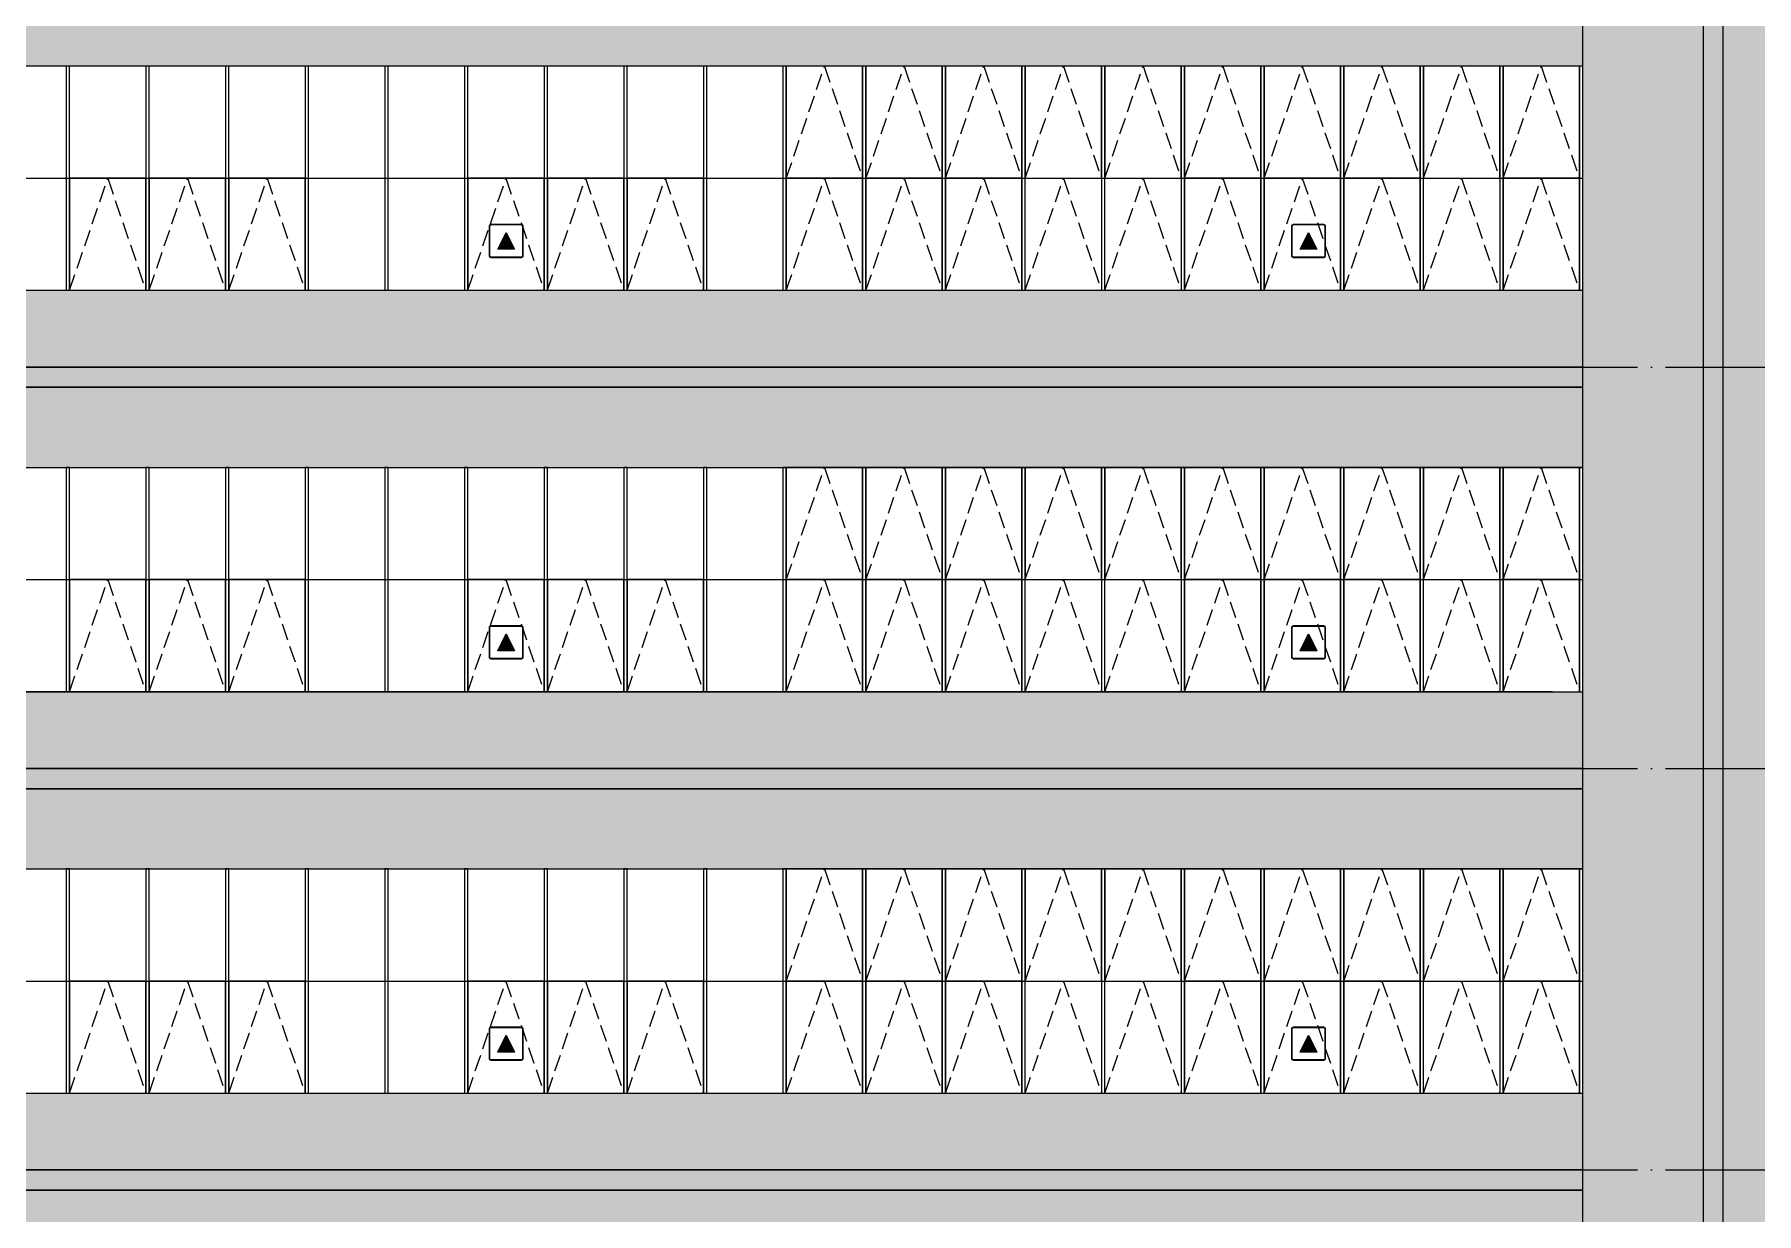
# Model space of a CAD drawing. Extents: x 6843040 to 15500510, y -6507076 to -4940511.
# Drawn here: x 8012365 to 8038121, y -5872069 to -5854442 of the extents above; entities that cross this region are included whole.
import ezdxf

# ---------------------------------------------------------------- set-up
doc = ezdxf.new("R2010")
doc.units = 0
doc.header["$LTSCALE"] = 1000
doc.header["$MEASUREMENT"] = 0
doc.linetypes.add('DASH', pattern=[0.35, 0.25, -0.1])
doc.linetypes.add('DOTE', pattern=[2.42, 2, -0.2, 0.02, -0.2])
for name, color, linetype in [('DOTE', 8, 'DOTE'), ('E_LINE_2', 40, 'Continuous'), ('E_LINE_3', 7, 'Continuous'), ('E_LINE_6', 11, 'Continuous'), ('PUB_HACTH', 8, 'Continuous'), ('WALL', 1, 'Continuous'), ('WINDOW', 4, 'Continuous')]:
    doc.layers.add(name, color=color, linetype=linetype)

# ---------------------------------------------------------------- blocks, each defined once
blk = doc.blocks.new('消防救援标志')
at = {"layer": 'WALL'}
blk.add_hatch(color=256, dxfattribs=at).paths.add_polyline_path([(13378845, 1069457.5), (13377845, 1069457.5), (13378345, 1070457.5)])
for points in [[(13377445, 1070957.5), (13379245, 1070957.5, -0.41421356), (13379345, 1070857.5), (13379345, 1069057.5, -0.41421356), (13379245, 1068957.5), (13377445, 1068957.5, -0.41421356), (13377345, 1069057.5), (13377345, 1070857.5, -0.41421356)], [(13377445, 1070932.5), (13379245, 1070932.5, -0.41421356), (13379320, 1070857.5), (13379320, 1069057.5, -0.41421356), (13379245, 1068982.5), (13377445, 1068982.5, -0.41421356), (13377370, 1069057.5), (13377370, 1070857.5, -0.41421356)]]:
    blk.add_lwpolyline(points, format="xyb", close=True)
blk.add_lwpolyline([(13378845, 1069457.5), (13377845, 1069457.5), (13378345, 1070457.5)], close=True, dxfattribs=at)

msp = doc.modelspace()

# ---------------------------------------------------------------- hatches: boundary and pattern name
at = {"layer": 'PUB_HACTH'}
h = msp.add_hatch(dxfattribs=at)
h.set_pattern_fill('粉刷', color=256, scale=150, angle=45)
h.set_pattern_definition([(82.5, (121057.07, 217189), (-422.103955, 395.378137), [0, -456, 0, -510, 0, -487.5]), (52.5, (121057.1, 217189), (-223.241253, 974.09392), [0, -246, 0, -411, 0, -157.5]), (12.5, (120796.15, 216928.1), (659.408782, 661.809715), [0, -150, 0, -540, 0, -705]), (2.5, (120796.15, 216928.1), (451.51265, 823.878855), [0, -75, 0, -354, 0, -405])])
h.paths.add_polyline_path([(8055821.1, -5838317.4), (8035521.1, -5838317.4), (8035521.1, -5889567.4), (8037321.1, -5889567.4), (8037321.1, -5840317.4), (8037621.1, -5840317.4), (8037621.1, -5889567.4), (8038621.1, -5889567.4), (8038621.1, -5840317.4), (8038921.1, -5840317.4), (8038921.1, -5889567.4), (8039921.1, -5889567.4), (8039921.1, -5840317.4), (8040221.1, -5840317.4), (8040221.1, -5889567.4), (8042021.1, -5889567.4), (8042021.1, -5882537.4), (8041021.1, -5882537.4), (8041021.1, -5882417.4), (8042021.1, -5882417.4), (8042021.1, -5840317.4), (8050021.1, -5840317.4), (8050021.1, -5882417.4), (8051021.1, -5882417.4), (8051021.1, -5882537.4), (8050021.1, -5882537.4), (8050021.1, -5889567.4), (8055821.1, -5889567.4)])
h.paths.add_polyline_path([(8035521.1, -5854917.4), (8035521.1, -5853217.4), (8002121.1, -5853217.4), (8002121.1, -5854917.4)])
h = msp.add_hatch(dxfattribs=at)
h.set_pattern_fill('AR-B816', color=256, scale=150)
h.set_pattern_definition([(0, (332673.68, 234839), (0, 181.9656), []), (90, (332673.68, 234839), (-181.9656, 181.9656), [181.9656, -181.9656])])
h.paths.add_polyline_path([(8037321.1, -5840617.4), (8037321.1, -5889567.4), (8037621.1, -5889567.4), (8037621.1, -5840617.4)])
h = msp.add_hatch(dxfattribs=at)
h.set_pattern_fill('粉刷', color=256, scale=150, angle=45)
h.set_pattern_definition([(82.5, (0, 0), (-422.103955, 395.378137), [0, -456, 0, -510, 0, -487.5]), (52.5, (0, 0), (-223.241253, 974.09392), [0, -246, 0, -411, 0, -157.5]), (12.5, (-260.9, -260.9), (659.408782, 661.809715), [0, -150, 0, -540, 0, -705]), (2.5, (-260.9, -260.9), (451.51265, 823.878855), [0, -75, 0, -354, 0, -405])])
h.paths.add_polyline_path([(7995196.1, -5851017.3), (7996696.1, -5851017.3), (7996696.1, -5886417.4), (7997121.1, -5886417.4), (7997696.1, -5886417.4), (7997696.1, -5851017.3), (8000696.1, -5851017.3), (8000696.1, -5886417.4), (8002121.1, -5886417.4), (8002121.1, -5850117.4), (7990696.1, -5850117.4), (7990696.1, -5889567.4), (7995196.1, -5889567.4)])
h.paths.add_polyline_path([(8002121.1, -5889567.4), (8002121.1, -5886537.4), (8001121.1, -5886537.4), (8000696.1, -5886537.4), (8000696.1, -5889567.4)], flags=17)
h.paths.add_polyline_path([(7997696.1, -5886537.4), (7996696.1, -5886537.4), (7996696.1, -5889567.4), (7997696.1, -5889567.4)], flags=17)
h.paths.add_polyline_path([(8002121.1, -5889567.4), (8035521.1, -5889567.4), (8035521.1, -5878917.4), (8031371.1, -5878917.4), (8031371.1, -5882267.4), (8025371.1, -5882267.4), (8025371.1, -5878917.4), (8021859.9, -5878917.4), (8021859.9, -5882267.4), (8018859.9, -5882267.4), (8015859.9, -5882267.4), (8012859.9, -5882267.4), (8012859.9, -5878917.4), (8009771.1, -5878917.4), (8009771.1, -5882267.4), (8003771.1, -5882267.4), (8003771.1, -5878917.4), (8002121.1, -5878917.4), (8002121.1, -5884297.4), (8006099, -5884297.4), (8005649, -5883847.4), (8006549, -5883847.4), (8006099, -5884297.4), (8011170.5, -5884297.4), (8011170.5, -5884417.4), (8002121.1, -5884417.4)])
h.paths.add_polyline_path([(8003771.1, -5884917.4), (8009771.1, -5884917.4), (8009771.1, -5889417.4), (8003771.1, -5889417.4)], flags=16)
h.paths.add_polyline_path([(8003821.1, -5884967.4), (8009721.1, -5884967.4), (8009721.1, -5889367.4), (8003821.1, -5889367.4)], flags=0)
h.paths.add_polyline_path([(8012859.9, -5884917.4), (8015859.9, -5884917.4), (8018859.9, -5884917.4), (8021859.9, -5884917.4), (8021859.9, -5888267.4), (8018859.9, -5888267.4), (8015859.9, -5888267.4), (8012859.9, -5888267.4)], flags=16)
h.paths.add_polyline_path([(8014359.9, -5886767.4), (8014359.9, -5885842.4), (8015859.9, -5885842.4), (8018859.9, -5885842.4), (8020359.9, -5885842.4), (8020359.9, -5886767.4), (8021109.9, -5886767.4), (8021109.9, -5888217.4), (8020409.9, -5888217.4), (8020409.9, -5886817.4), (8021109.9, -5886817.4), (8021109.9, -5886767.4), (8019609.9, -5886767.4), (8019609.9, -5888217.4), (8018909.9, -5888217.4), (8018909.9, -5886817.4), (8019609.9, -5886817.4), (8019609.9, -5886767.4), (8018859.9, -5886767.4), (8018109.9, -5886767.4), (8018109.9, -5888217.4), (8017409.9, -5888217.4), (8017409.9, -5886817.4), (8018109.9, -5886817.4), (8018109.9, -5886767.4), (8016609.9, -5886767.4), (8016609.9, -5888217.4), (8015909.9, -5888217.4), (8015909.9, -5886817.4), (8016609.9, -5886817.4), (8016609.9, -5886767.4), (8015859.9, -5886767.4), (8015109.9, -5886767.4), (8015109.9, -5888217.4), (8014409.9, -5888217.4), (8014409.9, -5886817.4), (8015109.9, -5886817.4), (8015109.9, -5886767.4), (8013609.9, -5886767.4), (8013609.9, -5888217.4), (8012909.9, -5888217.4), (8012909.9, -5886817.4), (8013609.9, -5886817.4), (8013609.9, -5886767.4)], flags=0)
h.paths.add_polyline_path([(8012909.9, -5886717.4), (8012909.9, -5885892.4), (8014309.9, -5885892.4), (8014309.9, -5886717.4)], flags=0)
h.paths.add_polyline_path([(8012909.9, -5885792.4), (8012909.9, -5884967.4), (8014309.9, -5884967.4), (8014309.9, -5885792.4)], flags=0)
h.paths.add_polyline_path([(8013659.9, -5886817.4), (8014309.9, -5886817.4), (8014309.9, -5888217.4), (8013659.9, -5888217.4)], flags=0)
h.paths.add_polyline_path([(8014409.9, -5886717.4), (8014409.9, -5885892.4), (8015809.9, -5885892.4), (8015809.9, -5886717.4)], flags=0)
h.paths.add_polyline_path([(8014409.9, -5885792.4), (8014409.9, -5884967.4), (8015809.9, -5884967.4), (8015809.9, -5885792.4)], flags=0)
h.paths.add_polyline_path([(8015159.9, -5886817.4), (8015809.9, -5886817.4), (8015809.9, -5888217.4), (8015159.9, -5888217.4)], flags=0)
h.paths.add_polyline_path([(8015909.9, -5886717.4), (8015909.9, -5885892.4), (8017309.9, -5885892.4), (8017309.9, -5886717.4)], flags=0)
h.paths.add_polyline_path([(8015909.9, -5885792.4), (8015909.9, -5884967.4), (8017309.9, -5884967.4), (8017309.9, -5885792.4)], flags=0)
h.paths.add_polyline_path([(8016659.9, -5886817.4), (8017309.9, -5886817.4), (8017309.9, -5888217.4), (8016659.9, -5888217.4)], flags=0)
h.paths.add_polyline_path([(8017409.9, -5886717.4), (8017409.9, -5885892.4), (8018809.9, -5885892.4), (8018809.9, -5886717.4)], flags=0)
h.paths.add_polyline_path([(8017409.9, -5885792.4), (8017409.9, -5884967.4), (8018809.9, -5884967.4), (8018809.9, -5885792.4)], flags=0)
h.paths.add_polyline_path([(8018159.9, -5886817.4), (8018809.9, -5886817.4), (8018809.9, -5888217.4), (8018159.9, -5888217.4)], flags=0)
h.paths.add_polyline_path([(8018909.9, -5886717.4), (8018909.9, -5885892.4), (8020309.9, -5885892.4), (8020309.9, -5886717.4)], flags=0)
h.paths.add_polyline_path([(8018909.9, -5885792.4), (8018909.9, -5884967.4), (8020309.9, -5884967.4), (8020309.9, -5885792.4)], flags=0)
h.paths.add_polyline_path([(8019659.9, -5886817.4), (8020309.9, -5886817.4), (8020309.9, -5888217.4), (8019659.9, -5888217.4)], flags=0)
h.paths.add_polyline_path([(8020409.9, -5886717.4), (8020409.9, -5885892.4), (8021809.9, -5885892.4), (8021809.9, -5886717.4)], flags=0)
h.paths.add_polyline_path([(8020409.9, -5885792.4), (8020409.9, -5884967.4), (8021809.9, -5884967.4), (8021809.9, -5885792.4)], flags=0)
h.paths.add_polyline_path([(8021159.9, -5886817.4), (8021809.9, -5886817.4), (8021809.9, -5888217.4), (8021159.9, -5888217.4)], flags=0)
h.paths.add_polyline_path([(8024371.1, -5884417.4), (8024371.1, -5884297.4), (8027699, -5884297.4), (8027249, -5883847.4), (8028149, -5883847.4), (8027699, -5884297.4), (8032370.5, -5884297.4), (8032370.5, -5884417.4)], flags=16)
h.paths.add_polyline_path([(8025371.1, -5884917.4), (8031371.1, -5884917.4), (8031371.1, -5889417.4), (8025371.1, -5889417.4)], flags=16)
h.paths.add_polyline_path([(8025421.1, -5884967.4), (8031321.1, -5884967.4), (8031321.1, -5889367.4), (8025421.1, -5889367.4)], flags=0)
edge = h.paths.add_edge_path(flags=17)
edge.add_line((7997618.6, -5888020.2), (7998299.5, -5888020.2))
edge.add_line((7998299.5, -5888020.2), (7998299.5, -5887757.7))
edge.add_line((7998299.5, -5887757.7), (7997618.6, -5887757.7))
edge.add_line((7997618.6, -5887757.7), (7997618.6, -5888020.2))
edge.add_line((7998285.5, -5887910.9), (7998374.4, -5887910.9))
edge.add_line((7998374.4, -5887910.9), (7998374.4, -5887779.6))
edge.add_line((7998374.4, -5887779.6), (7998285.5, -5887779.6))
edge.add_line((7998285.5, -5887779.6), (7998285.5, -5887910.9))
h = msp.add_hatch(dxfattribs=at)
h.set_pattern_fill('粉刷', color=256, scale=150, angle=45)
h.set_pattern_definition([(82.5, (121057.07, 235189), (-422.103955, 395.378137), [0, -456, 0, -510, 0, -487.5]), (52.5, (121057.1, 235189), (-223.241253, 974.09392), [0, -246, 0, -411, 0, -157.5]), (12.5, (120796.15, 234928.1), (659.408782, 661.809715), [0, -150, 0, -540, 0, -705]), (2.5, (120796.15, 234928.1), (451.51265, 823.878855), [0, -75, 0, -354, 0, -405])])
h.paths.add_polyline_path([(8035521.1, -5859717.4), (8002121.1, -5859717.4), (8002121.1, -5860917.4), (8035521.1, -5860917.4)])
h.paths.add_polyline_path([(8035521.1, -5858267.4), (8002121.1, -5858267.4), (8002121.1, -5859417.4), (8035521.1, -5859417.4)])
h = msp.add_hatch(dxfattribs=at)
h.set_pattern_fill('AR-B816', color=256, scale=150)
h.set_pattern_definition([(0, (121057.07, 217189), (0, 181.9656), []), (90, (121057.07, 217189), (-181.9656, 181.9656), [181.9656, -181.9656])])
h.paths.add_polyline_path([(8002121.1, -5859717.4), (8035521.1, -5859717.4), (8035521.1, -5859417.4), (8002121.1, -5859417.4)])
h = msp.add_hatch(dxfattribs=at)
h.set_pattern_fill('粉刷', color=256, scale=150, angle=45)
h.set_pattern_definition([(82.5, (121057.07, 229189), (-422.103955, 395.378137), [0, -456, 0, -510, 0, -487.5]), (52.5, (121057.1, 229189), (-223.241253, 974.09392), [0, -246, 0, -411, 0, -157.5]), (12.5, (120796.15, 228928.1), (659.408782, 661.809715), [0, -150, 0, -540, 0, -705]), (2.5, (120796.15, 228928.1), (451.51265, 823.878855), [0, -75, 0, -354, 0, -405])])
h.paths.add_polyline_path([(8035521.1, -5865717.4), (8002121.1, -5865717.4), (8002121.1, -5866917.4), (8035521.1, -5866917.4)])
h.paths.add_polyline_path([(8035521.1, -5864267.4), (8002121.1, -5864267.4), (8002121.1, -5865417.4), (8035521.1, -5865417.4)])
h = msp.add_hatch(dxfattribs=at)
h.set_pattern_fill('AR-B816', color=256, scale=150)
h.set_pattern_definition([(0, (121057.07, 211189), (0, 181.9656), []), (90, (121057.07, 211189), (-181.9656, 181.9656), [181.9656, -181.9656])])
h.paths.add_polyline_path([(8002121.1, -5865717.4), (8035521.1, -5865717.4), (8035521.1, -5865417.4), (8002121.1, -5865417.4)])
h = msp.add_hatch(dxfattribs=at)
h.set_pattern_fill('粉刷', color=256, scale=150, angle=45)
h.set_pattern_definition([(82.5, (121057.07, 223189), (-422.103955, 395.378137), [0, -456, 0, -510, 0, -487.5]), (52.5, (121057.1, 223189), (-223.241253, 974.09392), [0, -246, 0, -411, 0, -157.5]), (12.5, (120796.15, 222928.1), (659.408782, 661.809715), [0, -150, 0, -540, 0, -705]), (2.5, (120796.15, 222928.1), (451.51265, 823.878855), [0, -75, 0, -354, 0, -405])])
h.paths.add_polyline_path([(8035521.1, -5871717.4), (8002121.1, -5871717.4), (8002121.1, -5872917.4), (8035521.1, -5872917.4)])
h.paths.add_polyline_path([(8035521.1, -5870267.4), (8002121.1, -5870267.4), (8002121.1, -5871417.4), (8035521.1, -5871417.4)])
h = msp.add_hatch(dxfattribs=at)
h.set_pattern_fill('AR-B816', color=256, scale=150)
h.set_pattern_definition([(0, (121057.07, 205189), (0, 181.9656), []), (90, (121057.07, 205189), (-181.9656, 181.9656), [181.9656, -181.9656])])
h.paths.add_polyline_path([(8002121.1, -5871717.4), (8035521.1, -5871717.4), (8035521.1, -5871417.4), (8002121.1, -5871417.4)])

# ---------------------------------------------------------------- linework, layer by layer
at = {"layer": 'DOTE'}
for p, q in [((7920600, -5859417.4), (8063418.1, -5859417.4)), ((7920600, -5865417.4), (8063568.1, -5865417.4)), ((7920600, -5871417.4), (8063568.1, -5871417.4))]:
    msp.add_line(p, q, dxfattribs=at)
at = {"layer": 'E_LINE_2'}
for points in [[(8035521.1, -5858267.4), (8035521.1, -5854917.4)], [(8035521.1, -5859717.4), (8035521.1, -5859417.4)], [(8035521.1, -5864267.4), (8035521.1, -5860917.4)], [(8035521.1, -5865717.4), (8035521.1, -5865417.4)], [(8035521.1, -5870267.4), (8035521.1, -5866917.4)], [(8035521.1, -5871717.4), (8035521.1, -5871417.4)]]:
    msp.add_lwpolyline(points, dxfattribs=at)
at = {"layer": 'E_LINE_3'}
for points in [[(8035521.1, -5889567.4), (8035521.1, -5838317.4), (8055821.1, -5838317.4), (8055821.1, -5889567.4)], [(8037621.1, -5889567.4), (8037621.1, -5840317.4), (8037321.1, -5840317.4), (8037321.1, -5889567.4)], [(8035521.1, -5854917.4), (8002121.1, -5854917.4)], [(8002121.1, -5858267.4), (8035521.1, -5858267.4)], [(8035521.1, -5859717.4), (8002121.1, -5859717.4), (8002121.1, -5859417.4), (8035521.1, -5859417.4)], [(8002121.1, -5860917.4), (8035521.1, -5860917.4)], [(8002121.1, -5864267.4), (8035521.1, -5864267.4)], [(8035071.1, -5864267.4), (8002571.1, -5864267.4)], [(8035521.1, -5865717.4), (8002121.1, -5865717.4), (8002121.1, -5865417.4), (8035521.1, -5865417.4)], [(8002121.1, -5866917.4), (8035521.1, -5866917.4)], [(8002121.1, -5870267.4), (8035521.1, -5870267.4)], [(8035521.1, -5871717.4), (8002121.1, -5871717.4), (8002121.1, -5871417.4), (8035521.1, -5871417.4)]]:
    msp.add_lwpolyline(points, dxfattribs=at)
for points in [[(8002121.1, -5859717.4), (8035521.1, -5859717.4), (8035521.1, -5859417.4), (8002121.1, -5859417.4)], [(8002121.1, -5865717.4), (8035521.1, -5865717.4), (8035521.1, -5865417.4), (8002121.1, -5865417.4)], [(8002121.1, -5871717.4), (8035521.1, -5871717.4), (8035521.1, -5871417.4), (8002121.1, -5871417.4)]]:
    msp.add_lwpolyline(points, close=True, dxfattribs=at)
at = {"layer": 'E_LINE_6'}
for points in [[(8012890.8, -5854917.4), (8012840.8, -5854917.4), (8012840.8, -5858267.4), (8012890.8, -5858267.4)], [(8014081.8, -5854917.4), (8014031.8, -5854917.4), (8014031.8, -5858267.4), (8014081.8, -5858267.4)], [(8015272.9, -5854917.4), (8015222.9, -5854917.4), (8015222.9, -5858267.4), (8015272.9, -5858267.4)], [(8016464, -5854917.4), (8016414, -5854917.4), (8016414, -5858267.4), (8016464, -5858267.4)], [(8017655, -5854917.4), (8017605, -5854917.4), (8017605, -5858267.4), (8017655, -5858267.4)], [(8018846.1, -5854917.4), (8018796.1, -5854917.4), (8018796.1, -5858267.4), (8018846.1, -5858267.4)], [(8020037.2, -5854917.4), (8019987.2, -5854917.4), (8019987.2, -5858267.4), (8020037.2, -5858267.4)], [(8021228.3, -5854917.4), (8021178.3, -5854917.4), (8021178.3, -5858267.4), (8021228.3, -5858267.4)], [(8022419.3, -5854917.4), (8022369.3, -5854917.4), (8022369.3, -5858267.4), (8022419.3, -5858267.4)], [(8023610.4, -5854917.4), (8023560.4, -5854917.4), (8023560.4, -5858267.4), (8023610.4, -5858267.4)], [(8024801.5, -5854917.4), (8024751.5, -5854917.4), (8024751.5, -5858267.4), (8024801.5, -5858267.4)], [(8025992.5, -5854917.4), (8025942.5, -5854917.4), (8025942.5, -5858267.4), (8025992.5, -5858267.4)], [(8027183.6, -5854917.4), (8027133.6, -5854917.4), (8027133.6, -5858267.4), (8027183.6, -5858267.4)], [(8028374.7, -5854917.4), (8028324.7, -5854917.4), (8028324.7, -5858267.4), (8028374.7, -5858267.4)], [(8029565.8, -5854917.4), (8029515.8, -5854917.4), (8029515.8, -5858267.4), (8029565.8, -5858267.4)], [(8030756.8, -5854917.4), (8030706.8, -5854917.4), (8030706.8, -5858267.4), (8030756.8, -5858267.4)], [(8031947.9, -5854917.4), (8031897.9, -5854917.4), (8031897.9, -5858267.4), (8031947.9, -5858267.4)], [(8033139, -5854917.4), (8033089, -5854917.4), (8033089, -5858267.4), (8033139, -5858267.4)], [(8034330, -5854917.4), (8034280, -5854917.4), (8034280, -5858267.4), (8034330, -5858267.4)], [(8035521.1, -5854917.4), (8035471.1, -5854917.4), (8035471.1, -5858267.4), (8035521.1, -5858267.4)], [(8012890.8, -5860917.4), (8012840.8, -5860917.4), (8012840.8, -5864267.4), (8012890.8, -5864267.4)], [(8014081.8, -5860917.4), (8014031.8, -5860917.4), (8014031.8, -5864267.4), (8014081.8, -5864267.4)], [(8015272.9, -5860917.4), (8015222.9, -5860917.4), (8015222.9, -5864267.4), (8015272.9, -5864267.4)], [(8016464, -5860917.4), (8016414, -5860917.4), (8016414, -5864267.4), (8016464, -5864267.4)], [(8017655, -5860917.4), (8017605, -5860917.4), (8017605, -5864267.4), (8017655, -5864267.4)], [(8018846.1, -5860917.4), (8018796.1, -5860917.4), (8018796.1, -5864267.4), (8018846.1, -5864267.4)], [(8020037.2, -5860917.4), (8019987.2, -5860917.4), (8019987.2, -5864267.4), (8020037.2, -5864267.4)], [(8021228.3, -5860917.4), (8021178.3, -5860917.4), (8021178.3, -5864267.4), (8021228.3, -5864267.4)], [(8022419.3, -5860917.4), (8022369.3, -5860917.4), (8022369.3, -5864267.4), (8022419.3, -5864267.4)], [(8023610.4, -5860917.4), (8023560.4, -5860917.4), (8023560.4, -5864267.4), (8023610.4, -5864267.4)], [(8024801.5, -5860917.4), (8024751.5, -5860917.4), (8024751.5, -5864267.4), (8024801.5, -5864267.4)], [(8025992.5, -5860917.4), (8025942.5, -5860917.4), (8025942.5, -5864267.4), (8025992.5, -5864267.4)], [(8027183.6, -5860917.4), (8027133.6, -5860917.4), (8027133.6, -5864267.4), (8027183.6, -5864267.4)], [(8028374.7, -5860917.4), (8028324.7, -5860917.4), (8028324.7, -5864267.4), (8028374.7, -5864267.4)], [(8029565.8, -5860917.4), (8029515.8, -5860917.4), (8029515.8, -5864267.4), (8029565.8, -5864267.4)], [(8030756.8, -5860917.4), (8030706.8, -5860917.4), (8030706.8, -5864267.4), (8030756.8, -5864267.4)], [(8031947.9, -5860917.4), (8031897.9, -5860917.4), (8031897.9, -5864267.4), (8031947.9, -5864267.4)], [(8033139, -5860917.4), (8033089, -5860917.4), (8033089, -5864267.4), (8033139, -5864267.4)], [(8034330, -5860917.4), (8034280, -5860917.4), (8034280, -5864267.4), (8034330, -5864267.4)], [(8035521.1, -5860917.4), (8035471.1, -5860917.4), (8035471.1, -5864267.4), (8035521.1, -5864267.4)], [(8012890.8, -5866917.4), (8012840.8, -5866917.4), (8012840.8, -5870267.4), (8012890.8, -5870267.4)], [(8014081.8, -5866917.4), (8014031.8, -5866917.4), (8014031.8, -5870267.4), (8014081.8, -5870267.4)], [(8015272.9, -5866917.4), (8015222.9, -5866917.4), (8015222.9, -5870267.4), (8015272.9, -5870267.4)], [(8016464, -5866917.4), (8016414, -5866917.4), (8016414, -5870267.4), (8016464, -5870267.4)], [(8017655, -5866917.4), (8017605, -5866917.4), (8017605, -5870267.4), (8017655, -5870267.4)], [(8018846.1, -5866917.4), (8018796.1, -5866917.4), (8018796.1, -5870267.4), (8018846.1, -5870267.4)], [(8020037.2, -5866917.4), (8019987.2, -5866917.4), (8019987.2, -5870267.4), (8020037.2, -5870267.4)], [(8021228.3, -5866917.4), (8021178.3, -5866917.4), (8021178.3, -5870267.4), (8021228.3, -5870267.4)], [(8022419.3, -5866917.4), (8022369.3, -5866917.4), (8022369.3, -5870267.4), (8022419.3, -5870267.4)], [(8023610.4, -5866917.4), (8023560.4, -5866917.4), (8023560.4, -5870267.4), (8023610.4, -5870267.4)], [(8024801.5, -5866917.4), (8024751.5, -5866917.4), (8024751.5, -5870267.4), (8024801.5, -5870267.4)], [(8025992.5, -5866917.4), (8025942.5, -5866917.4), (8025942.5, -5870267.4), (8025992.5, -5870267.4)], [(8027183.6, -5866917.4), (8027133.6, -5866917.4), (8027133.6, -5870267.4), (8027183.6, -5870267.4)], [(8028374.7, -5866917.4), (8028324.7, -5866917.4), (8028324.7, -5870267.4), (8028374.7, -5870267.4)], [(8029565.8, -5866917.4), (8029515.8, -5866917.4), (8029515.8, -5870267.4), (8029565.8, -5870267.4)], [(8030756.8, -5866917.4), (8030706.8, -5866917.4), (8030706.8, -5870267.4), (8030756.8, -5870267.4)], [(8031947.9, -5866917.4), (8031897.9, -5866917.4), (8031897.9, -5870267.4), (8031947.9, -5870267.4)], [(8033139, -5866917.4), (8033089, -5866917.4), (8033089, -5870267.4), (8033139, -5870267.4)], [(8034330, -5866917.4), (8034280, -5866917.4), (8034280, -5870267.4), (8034330, -5870267.4)], [(8035521.1, -5866917.4), (8035471.1, -5866917.4), (8035471.1, -5870267.4), (8035521.1, -5870267.4)]]:
    msp.add_lwpolyline(points, close=True, dxfattribs=at)
at = {"layer": 'WINDOW'}
for points in [[(8023610.4, -5856592.4), (8024751.5, -5856592.4), (8024751.5, -5854917.4), (8023610.4, -5854917.4)], [(8024801.5, -5856592.4), (8025942.5, -5856592.4), (8025942.5, -5854917.4), (8024801.5, -5854917.4)], [(8025992.5, -5856592.4), (8027133.6, -5856592.4), (8027133.6, -5854917.4), (8025992.5, -5854917.4)], [(8027183.6, -5856592.4), (8028324.7, -5856592.4), (8028324.7, -5854917.4), (8027183.6, -5854917.4)], [(8028374.7, -5856592.4), (8029515.8, -5856592.4), (8029515.8, -5854917.4), (8028374.7, -5854917.4)], [(8029565.8, -5856592.4), (8030706.8, -5856592.4), (8030706.8, -5854917.4), (8029565.8, -5854917.4)], [(8030756.8, -5856592.4), (8031897.9, -5856592.4), (8031897.9, -5854917.4), (8030756.8, -5854917.4)], [(8031947.9, -5856592.4), (8033089, -5856592.4), (8033089, -5854917.4), (8031947.9, -5854917.4)], [(8033139, -5856592.4), (8034280, -5856592.4), (8034280, -5854917.4), (8033139, -5854917.4)], [(8034330, -5856592.4), (8035471.1, -5856592.4), (8035471.1, -5854917.4), (8034330, -5854917.4)], [(8012890.8, -5858267.4), (8014031.8, -5858267.4), (8014031.8, -5856592.4), (8012890.8, -5856592.4)], [(8014081.8, -5858267.4), (8015222.9, -5858267.4), (8015222.9, -5856592.4), (8014081.8, -5856592.4)], [(8015272.9, -5858267.4), (8016414, -5858267.4), (8016414, -5856592.4), (8015272.9, -5856592.4)], [(8018846.1, -5858267.4), (8019987.2, -5858267.4), (8019987.2, -5856592.4), (8018846.1, -5856592.4)], [(8020037.2, -5858267.4), (8021178.3, -5858267.4), (8021178.3, -5856592.4), (8020037.2, -5856592.4)], [(8021228.3, -5858267.4), (8022369.3, -5858267.4), (8022369.3, -5856592.4), (8021228.3, -5856592.4)], [(8023610.4, -5858267.4), (8024751.5, -5858267.4), (8024751.5, -5856592.4), (8023610.4, -5856592.4)], [(8024801.5, -5858267.4), (8025942.5, -5858267.4), (8025942.5, -5856592.4), (8024801.5, -5856592.4)], [(8025992.5, -5858267.4), (8027133.6, -5858267.4), (8027133.6, -5856592.4), (8025992.5, -5856592.4)], [(8029565.8, -5858267.4), (8030706.8, -5858267.4), (8030706.8, -5856592.4), (8029565.8, -5856592.4)], [(8030756.8, -5858267.4), (8031897.9, -5858267.4), (8031897.9, -5856592.4), (8030756.8, -5856592.4)], [(8031947.9, -5858267.4), (8033089, -5858267.4), (8033089, -5856592.4), (8031947.9, -5856592.4)], [(8034330, -5858267.4), (8035471.1, -5858267.4), (8035471.1, -5856592.4), (8034330, -5856592.4)], [(8023610.4, -5862592.4), (8024751.5, -5862592.4), (8024751.5, -5860917.4), (8023610.4, -5860917.4)], [(8024801.5, -5862592.4), (8025942.5, -5862592.4), (8025942.5, -5860917.4), (8024801.5, -5860917.4)], [(8025992.5, -5862592.4), (8027133.6, -5862592.4), (8027133.6, -5860917.4), (8025992.5, -5860917.4)], [(8027183.6, -5862592.4), (8028324.7, -5862592.4), (8028324.7, -5860917.4), (8027183.6, -5860917.4)], [(8028374.7, -5862592.4), (8029515.8, -5862592.4), (8029515.8, -5860917.4), (8028374.7, -5860917.4)], [(8029565.8, -5862592.4), (8030706.8, -5862592.4), (8030706.8, -5860917.4), (8029565.8, -5860917.4)], [(8030756.8, -5862592.4), (8031897.9, -5862592.4), (8031897.9, -5860917.4), (8030756.8, -5860917.4)], [(8031947.9, -5862592.4), (8033089, -5862592.4), (8033089, -5860917.4), (8031947.9, -5860917.4)], [(8033139, -5862592.4), (8034280, -5862592.4), (8034280, -5860917.4), (8033139, -5860917.4)], [(8034330, -5862592.4), (8035471.1, -5862592.4), (8035471.1, -5860917.4), (8034330, -5860917.4)], [(8012890.8, -5864267.4), (8014031.8, -5864267.4), (8014031.8, -5862592.4), (8012890.8, -5862592.4)], [(8014081.8, -5864267.4), (8015222.9, -5864267.4), (8015222.9, -5862592.4), (8014081.8, -5862592.4)], [(8015272.9, -5864267.4), (8016414, -5864267.4), (8016414, -5862592.4), (8015272.9, -5862592.4)], [(8018846.1, -5864267.4), (8019987.2, -5864267.4), (8019987.2, -5862592.4), (8018846.1, -5862592.4)], [(8020037.2, -5864267.4), (8021178.3, -5864267.4), (8021178.3, -5862592.4), (8020037.2, -5862592.4)], [(8021228.3, -5864267.4), (8022369.3, -5864267.4), (8022369.3, -5862592.4), (8021228.3, -5862592.4)], [(8023610.4, -5864267.4), (8024751.5, -5864267.4), (8024751.5, -5862592.4), (8023610.4, -5862592.4)], [(8024801.5, -5864267.4), (8025942.5, -5864267.4), (8025942.5, -5862592.4), (8024801.5, -5862592.4)], [(8025992.5, -5864267.4), (8027133.6, -5864267.4), (8027133.6, -5862592.4), (8025992.5, -5862592.4)], [(8029565.8, -5864267.4), (8030706.8, -5864267.4), (8030706.8, -5862592.4), (8029565.8, -5862592.4)], [(8030756.8, -5864267.4), (8031897.9, -5864267.4), (8031897.9, -5862592.4), (8030756.8, -5862592.4)], [(8031947.9, -5864267.4), (8033089, -5864267.4), (8033089, -5862592.4), (8031947.9, -5862592.4)], [(8034330, -5864267.4), (8035471.1, -5864267.4), (8035471.1, -5862592.4), (8034330, -5862592.4)], [(8023610.4, -5868592.4), (8024751.5, -5868592.4), (8024751.5, -5866917.4), (8023610.4, -5866917.4)], [(8024801.5, -5868592.4), (8025942.5, -5868592.4), (8025942.5, -5866917.4), (8024801.5, -5866917.4)], [(8025992.5, -5868592.4), (8027133.6, -5868592.4), (8027133.6, -5866917.4), (8025992.5, -5866917.4)], [(8027183.6, -5868592.4), (8028324.7, -5868592.4), (8028324.7, -5866917.4), (8027183.6, -5866917.4)], [(8028374.7, -5868592.4), (8029515.8, -5868592.4), (8029515.8, -5866917.4), (8028374.7, -5866917.4)], [(8029565.8, -5868592.4), (8030706.8, -5868592.4), (8030706.8, -5866917.4), (8029565.8, -5866917.4)], [(8030756.8, -5868592.4), (8031897.9, -5868592.4), (8031897.9, -5866917.4), (8030756.8, -5866917.4)], [(8031947.9, -5868592.4), (8033089, -5868592.4), (8033089, -5866917.4), (8031947.9, -5866917.4)], [(8033139, -5868592.4), (8034280, -5868592.4), (8034280, -5866917.4), (8033139, -5866917.4)], [(8034330, -5868592.4), (8035471.1, -5868592.4), (8035471.1, -5866917.4), (8034330, -5866917.4)], [(8012890.8, -5870267.4), (8014031.8, -5870267.4), (8014031.8, -5868592.4), (8012890.8, -5868592.4)], [(8014081.8, -5870267.4), (8015222.9, -5870267.4), (8015222.9, -5868592.4), (8014081.8, -5868592.4)], [(8015272.9, -5870267.4), (8016414, -5870267.4), (8016414, -5868592.4), (8015272.9, -5868592.4)], [(8018846.1, -5870267.4), (8019987.2, -5870267.4), (8019987.2, -5868592.4), (8018846.1, -5868592.4)], [(8020037.2, -5870267.4), (8021178.3, -5870267.4), (8021178.3, -5868592.4), (8020037.2, -5868592.4)], [(8021228.3, -5870267.4), (8022369.3, -5870267.4), (8022369.3, -5868592.4), (8021228.3, -5868592.4)], [(8023610.4, -5870267.4), (8024751.5, -5870267.4), (8024751.5, -5868592.4), (8023610.4, -5868592.4)], [(8024801.5, -5870267.4), (8025942.5, -5870267.4), (8025942.5, -5868592.4), (8024801.5, -5868592.4)], [(8025992.5, -5870267.4), (8027133.6, -5870267.4), (8027133.6, -5868592.4), (8025992.5, -5868592.4)], [(8029565.8, -5870267.4), (8030706.8, -5870267.4), (8030706.8, -5868592.4), (8029565.8, -5868592.4)], [(8030756.8, -5870267.4), (8031897.9, -5870267.4), (8031897.9, -5868592.4), (8030756.8, -5868592.4)], [(8031947.9, -5870267.4), (8033089, -5870267.4), (8033089, -5868592.4), (8031947.9, -5868592.4)], [(8034330, -5870267.4), (8035471.1, -5870267.4), (8035471.1, -5868592.4), (8034330, -5868592.4)]]:
    msp.add_lwpolyline(points, close=True, dxfattribs=at)
at = {"layer": 'WINDOW', "color": 8, "linetype": 'DASH'}
for points in [[(8023610.4, -5856592.4), (8024180.9, -5854917.4), (8024751.5, -5856592.4)], [(8024801.5, -5856592.4), (8025372, -5854917.4), (8025942.5, -5856592.4)], [(8025992.5, -5856592.4), (8026563.1, -5854917.4), (8027133.6, -5856592.4)], [(8027183.6, -5856592.4), (8027754.1, -5854917.4), (8028324.7, -5856592.4)], [(8028374.7, -5856592.4), (8028945.2, -5854917.4), (8029515.8, -5856592.4)], [(8029565.8, -5856592.4), (8030136.3, -5854917.4), (8030706.8, -5856592.4)], [(8030756.8, -5856592.4), (8031327.4, -5854917.4), (8031897.9, -5856592.4)], [(8031947.9, -5856592.4), (8032518.4, -5854917.4), (8033089, -5856592.4)], [(8033139, -5856592.4), (8033709.5, -5854917.4), (8034280, -5856592.4)], [(8034330, -5856592.4), (8034900.6, -5854917.4), (8035471.1, -5856592.4)], [(8012890.8, -5858267.4), (8013461.3, -5856592.4), (8014031.8, -5858267.4)], [(8014081.8, -5858267.4), (8014652.4, -5856592.4), (8015222.9, -5858267.4)], [(8015272.9, -5858267.4), (8015843.4, -5856592.4), (8016414, -5858267.4)], [(8018846.1, -5858267.4), (8019416.6, -5856592.4), (8019987.2, -5858267.4)], [(8020037.2, -5858267.4), (8020607.7, -5856592.4), (8021178.3, -5858267.4)], [(8021228.3, -5858267.4), (8021798.8, -5856592.4), (8022369.3, -5858267.4)], [(8023610.4, -5858267.4), (8024180.9, -5856592.4), (8024751.5, -5858267.4)], [(8024801.5, -5858267.4), (8025372, -5856592.4), (8025942.5, -5858267.4)], [(8025992.5, -5858267.4), (8026563.1, -5856592.4), (8027133.6, -5858267.4)], [(8027183.6, -5858267.4), (8027754.1, -5856592.4), (8028324.7, -5858267.4)], [(8028374.7, -5858267.4), (8028945.2, -5856592.4), (8029515.8, -5858267.4)], [(8029565.8, -5858267.4), (8030136.3, -5856592.4), (8030706.8, -5858267.4)], [(8030756.8, -5858267.4), (8031327.4, -5856592.4), (8031897.9, -5858267.4)], [(8031947.9, -5858267.4), (8032518.4, -5856592.4), (8033089, -5858267.4)], [(8033139, -5858267.4), (8033709.5, -5856592.4), (8034280, -5858267.4)], [(8034330, -5858267.4), (8034900.6, -5856592.4), (8035471.1, -5858267.4)], [(8023610.4, -5862592.4), (8024180.9, -5860917.4), (8024751.5, -5862592.4)], [(8024801.5, -5862592.4), (8025372, -5860917.4), (8025942.5, -5862592.4)], [(8025992.5, -5862592.4), (8026563.1, -5860917.4), (8027133.6, -5862592.4)], [(8027183.6, -5862592.4), (8027754.1, -5860917.4), (8028324.7, -5862592.4)], [(8028374.7, -5862592.4), (8028945.2, -5860917.4), (8029515.8, -5862592.4)], [(8029565.8, -5862592.4), (8030136.3, -5860917.4), (8030706.8, -5862592.4)], [(8030756.8, -5862592.4), (8031327.4, -5860917.4), (8031897.9, -5862592.4)], [(8031947.9, -5862592.4), (8032518.4, -5860917.4), (8033089, -5862592.4)], [(8033139, -5862592.4), (8033709.5, -5860917.4), (8034280, -5862592.4)], [(8034330, -5862592.4), (8034900.6, -5860917.4), (8035471.1, -5862592.4)], [(8012890.8, -5864267.4), (8013461.3, -5862592.4), (8014031.8, -5864267.4)], [(8014081.8, -5864267.4), (8014652.4, -5862592.4), (8015222.9, -5864267.4)], [(8015272.9, -5864267.4), (8015843.4, -5862592.4), (8016414, -5864267.4)], [(8018846.1, -5864267.4), (8019416.6, -5862592.4), (8019987.2, -5864267.4)], [(8020037.2, -5864267.4), (8020607.7, -5862592.4), (8021178.3, -5864267.4)], [(8021228.3, -5864267.4), (8021798.8, -5862592.4), (8022369.3, -5864267.4)], [(8023610.4, -5864267.4), (8024180.9, -5862592.4), (8024751.5, -5864267.4)], [(8024801.5, -5864267.4), (8025372, -5862592.4), (8025942.5, -5864267.4)], [(8025992.5, -5864267.4), (8026563.1, -5862592.4), (8027133.6, -5864267.4)], [(8027183.6, -5864267.4), (8027754.1, -5862592.4), (8028324.7, -5864267.4)], [(8028374.7, -5864267.4), (8028945.2, -5862592.4), (8029515.8, -5864267.4)], [(8029565.8, -5864267.4), (8030136.3, -5862592.4), (8030706.8, -5864267.4)], [(8030756.8, -5864267.4), (8031327.4, -5862592.4), (8031897.9, -5864267.4)], [(8031947.9, -5864267.4), (8032518.4, -5862592.4), (8033089, -5864267.4)], [(8033139, -5864267.4), (8033709.5, -5862592.4), (8034280, -5864267.4)], [(8034330, -5864267.4), (8034900.6, -5862592.4), (8035471.1, -5864267.4)], [(8023610.4, -5868592.4), (8024180.9, -5866917.4), (8024751.5, -5868592.4)], [(8024801.5, -5868592.4), (8025372, -5866917.4), (8025942.5, -5868592.4)], [(8025992.5, -5868592.4), (8026563.1, -5866917.4), (8027133.6, -5868592.4)], [(8027183.6, -5868592.4), (8027754.1, -5866917.4), (8028324.7, -5868592.4)], [(8028374.7, -5868592.4), (8028945.2, -5866917.4), (8029515.8, -5868592.4)], [(8029565.8, -5868592.4), (8030136.3, -5866917.4), (8030706.8, -5868592.4)], [(8030756.8, -5868592.4), (8031327.4, -5866917.4), (8031897.9, -5868592.4)], [(8031947.9, -5868592.4), (8032518.4, -5866917.4), (8033089, -5868592.4)], [(8033139, -5868592.4), (8033709.5, -5866917.4), (8034280, -5868592.4)], [(8034330, -5868592.4), (8034900.6, -5866917.4), (8035471.1, -5868592.4)], [(8012890.8, -5870267.4), (8013461.3, -5868592.4), (8014031.8, -5870267.4)], [(8014081.8, -5870267.4), (8014652.4, -5868592.4), (8015222.9, -5870267.4)], [(8015272.9, -5870267.4), (8015843.4, -5868592.4), (8016414, -5870267.4)], [(8018846.1, -5870267.4), (8019416.6, -5868592.4), (8019987.2, -5870267.4)], [(8020037.2, -5870267.4), (8020607.7, -5868592.4), (8021178.3, -5870267.4)], [(8021228.3, -5870267.4), (8021798.8, -5868592.4), (8022369.3, -5870267.4)], [(8023610.4, -5870267.4), (8024180.9, -5868592.4), (8024751.5, -5870267.4)], [(8024801.5, -5870267.4), (8025372, -5868592.4), (8025942.5, -5870267.4)], [(8025992.5, -5870267.4), (8026563.1, -5868592.4), (8027133.6, -5870267.4)], [(8027183.6, -5870267.4), (8027754.1, -5868592.4), (8028324.7, -5870267.4)], [(8028374.7, -5870267.4), (8028945.2, -5868592.4), (8029515.8, -5870267.4)], [(8029565.8, -5870267.4), (8030136.3, -5868592.4), (8030706.8, -5870267.4)], [(8030756.8, -5870267.4), (8031327.4, -5868592.4), (8031897.9, -5870267.4)], [(8031947.9, -5870267.4), (8032518.4, -5868592.4), (8033089, -5870267.4)], [(8033139, -5870267.4), (8033709.5, -5868592.4), (8034280, -5870267.4)], [(8034330, -5870267.4), (8034900.6, -5868592.4), (8035471.1, -5870267.4)]]:
    msp.add_lwpolyline(points, dxfattribs=at)
at = {"layer": 'WINDOW'}
for points in [[(8002121.1, -5856592.4), (8035521.1, -5856592.4)], [(8002121.1, -5862592.4), (8035521.1, -5862592.4)], [(8002121.1, -5868592.4), (8035521.1, -5868592.4)]]:
    msp.add_lwpolyline(points, dxfattribs=at)

# ---------------------------------------------------------------- block references
at = {"xscale": 0.25, "yscale": 0.25, "zscale": 0.25}
for p in [(4674834.3, -6125018.8), (4686835.3, -6125018.8), (4674834.3, -6131018.8), (4686835.3, -6131018.8), (4674834.3, -6137018.8), (4686835.3, -6137018.8)]:
    msp.add_blockref('消防救援标志', p, dxfattribs=at)

doc.saveas('drawing.dxf')
